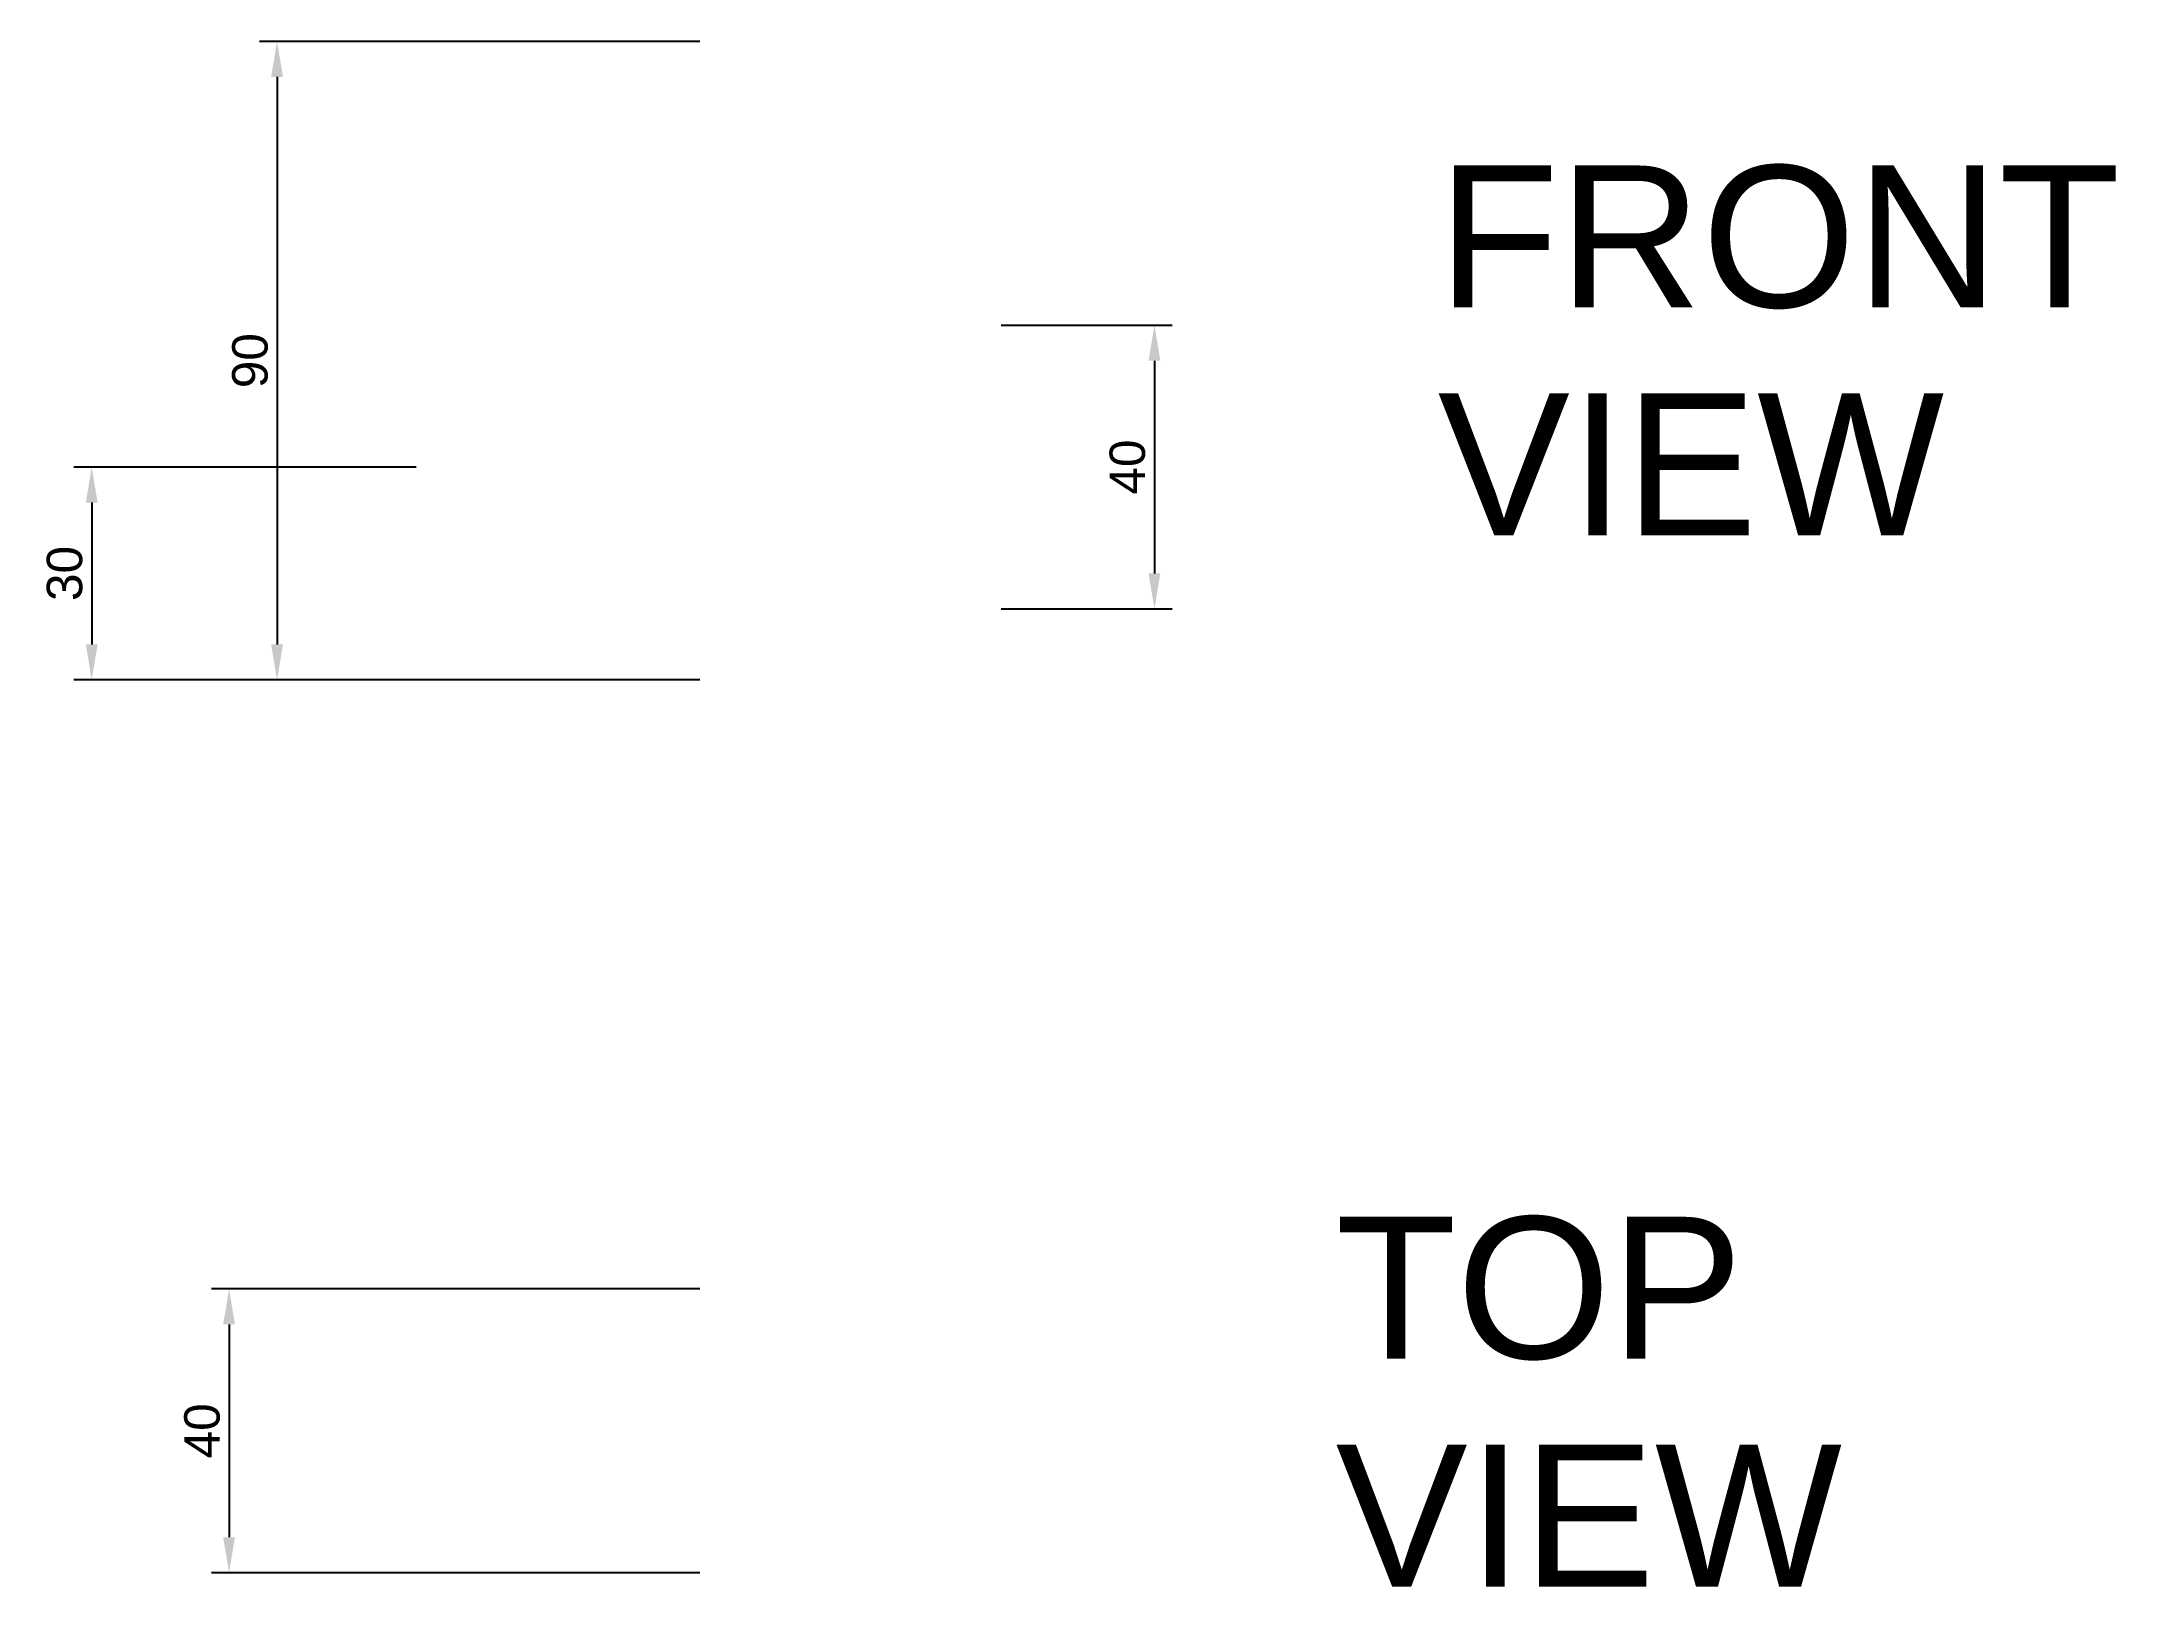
# Paper-space layout 'Layout1' of a CAD drawing. Header units: millimetres. Extents: x 84 to 231, y 47 to 156.
import ezdxf

# ---------------------------------------------------------------- set-up
doc = ezdxf.new("R2010")
doc.units = ezdxf.units.MM
doc.styles.get("Standard").update_dxf_attribs({"font": 'arial.ttf'})
doc.dimstyles.new('ISO-25', dxfattribs={"dimtxt": 2.5, "dimasz": 2.5, "dimexe": 1.25, "dimexo": 0.625, "dimtad": 1, "dimtxsty": 'Standard', "dimcen": 2.5, "dimadec": 0, "dimazin": 0, "dimtfac": 1, "dimtmove": 0, "dimatfit": 3, "dimfxl": 1, "dimarcsym": 0})

# ---------------------------------------------------------------- blocks, each defined once
blk = doc.blocks.new('*D6')
at = {"color": 0, "lineweight": -2, "transparency": 16777216}
for p, q in [((130.73, 155.98), (99.68, 155.98)), ((100.93, 153.48), (100.93, 113.48)), ((130.73, 110.98), (99.68, 110.98))]:
    blk.add_line(p, q, dxfattribs=at)
at = {"color": 0, "transparency": 16777216}
for points in [[(100.51, 153.48), (101.35, 153.48), (100.93, 155.98)], [(100.51, 113.48), (101.35, 113.48), (100.93, 110.98)]]:
    blk.add_solid(points, dxfattribs=at)
at = {"layer": 'Defpoints', "color": 0, "transparency": 16777216}
for p in [(131.36, 155.98), (100.93, 110.98), (131.36, 110.98)]:
    blk.add_point(p, dxfattribs=at)
at = {"color": 0, "transparency": 16777216, "insert": (99.03, 133.48), "char_height": 2.5, "attachment_point": 5, "rotation": 90}
blk.add_mtext('90', dxfattribs=at)
blk = doc.blocks.new('*D7')
at = {"color": 0, "lineweight": -2, "transparency": 16777216}
for p, q in [((151.98, 135.98), (164.04, 135.98)), ((162.79, 133.48), (162.79, 118.48)), ((151.98, 115.98), (164.04, 115.98))]:
    blk.add_line(p, q, dxfattribs=at)
at = {"color": 0, "transparency": 16777216}
for points in [[(162.37, 133.48), (163.2, 133.48), (162.79, 135.98)], [(162.37, 118.48), (163.2, 118.48), (162.79, 115.98)]]:
    blk.add_solid(points, dxfattribs=at)
at = {"layer": 'Defpoints', "color": 0, "transparency": 16777216}
for p in [(151.36, 135.98), (151.36, 115.98), (162.79, 115.98)]:
    blk.add_point(p, dxfattribs=at)
at = {"color": 0, "transparency": 16777216, "insert": (160.89, 125.98), "char_height": 2.5, "attachment_point": 5, "rotation": 90}
blk.add_mtext('40', dxfattribs=at)
blk = doc.blocks.new('*D8')
at = {"color": 0, "lineweight": -2, "transparency": 16777216}
for p, q in [((110.73, 125.98), (86.61, 125.98)), ((87.86, 123.48), (87.86, 113.48)), ((110.73, 110.98), (86.61, 110.98))]:
    blk.add_line(p, q, dxfattribs=at)
at = {"color": 0, "transparency": 16777216}
for points in [[(87.45, 123.48), (88.28, 123.48), (87.86, 125.98)], [(87.45, 113.48), (88.28, 113.48), (87.86, 110.98)]]:
    blk.add_solid(points, dxfattribs=at)
at = {"layer": 'Defpoints', "color": 0, "transparency": 16777216}
for p in [(111.36, 125.98), (87.86, 110.98), (111.36, 110.98)]:
    blk.add_point(p, dxfattribs=at)
at = {"color": 0, "transparency": 16777216, "insert": (85.96, 118.48), "char_height": 2.5, "attachment_point": 5, "rotation": 90}
blk.add_mtext('30', dxfattribs=at)
blk = doc.blocks.new('*D9')
at = {"color": 0, "lineweight": -2, "transparency": 16777216}
for p, q in [((130.73, 68.04), (96.3, 68.04)), ((97.55, 65.54), (97.55, 50.54)), ((130.73, 48.04), (96.3, 48.04))]:
    blk.add_line(p, q, dxfattribs=at)
at = {"color": 0, "transparency": 16777216}
for points in [[(97.13, 65.54), (97.96, 65.54), (97.55, 68.04)], [(97.13, 50.54), (97.96, 50.54), (97.55, 48.04)]]:
    blk.add_solid(points, dxfattribs=at)
at = {"layer": 'Defpoints', "color": 0, "transparency": 16777216}
for p in [(131.36, 68.04), (97.55, 48.04), (131.36, 48.04)]:
    blk.add_point(p, dxfattribs=at)
at = {"color": 0, "transparency": 16777216, "insert": (95.65, 58.04), "char_height": 2.5, "attachment_point": 5, "rotation": 90}
blk.add_mtext('40', dxfattribs=at)

psp = doc.layouts.get("Layout1")

# ---------------------------------------------------------------- texts
for s, p in [('FRONT', (182.7622, 137.2391)), ('VIEW', (182.7622, 121.175)), ('TOP', (175.5603, 63.1303)), ('VIEW', (175.5603, 47.0662))]:
    psp.add_text(s, height=10).set_placement(p)

# ---------------------------------------------------------------- dimensions: what is measured, and where the dimension line sits
for base, p1, p2, picture, middle in [((100.9299, 110.9806), (131.358, 155.9806), (131.358, 110.9806), '*D6', (99.0285, 133.4806)), ((162.7879, 115.9806), (151.358, 135.9806), (151.358, 115.9806), '*D7', (160.8865, 125.9806)), ((87.8636, 110.9806), (111.358, 125.9806), (111.358, 110.9806), '*D8', (85.9613, 118.4806)), ((97.5472, 48.044), (131.358, 68.044), (131.358, 48.044), '*D9', (95.6457, 58.044))]:
    dim = psp.add_linear_dim(base=base, p1=p1, p2=p2, angle=90, dimstyle='ISO-25', override={"dimlfac": -2})
    dim.commit()
    dim.dimension.update_dxf_attribs({"geometry": picture, "text_midpoint": middle})

doc.saveas('drawing.dxf')
